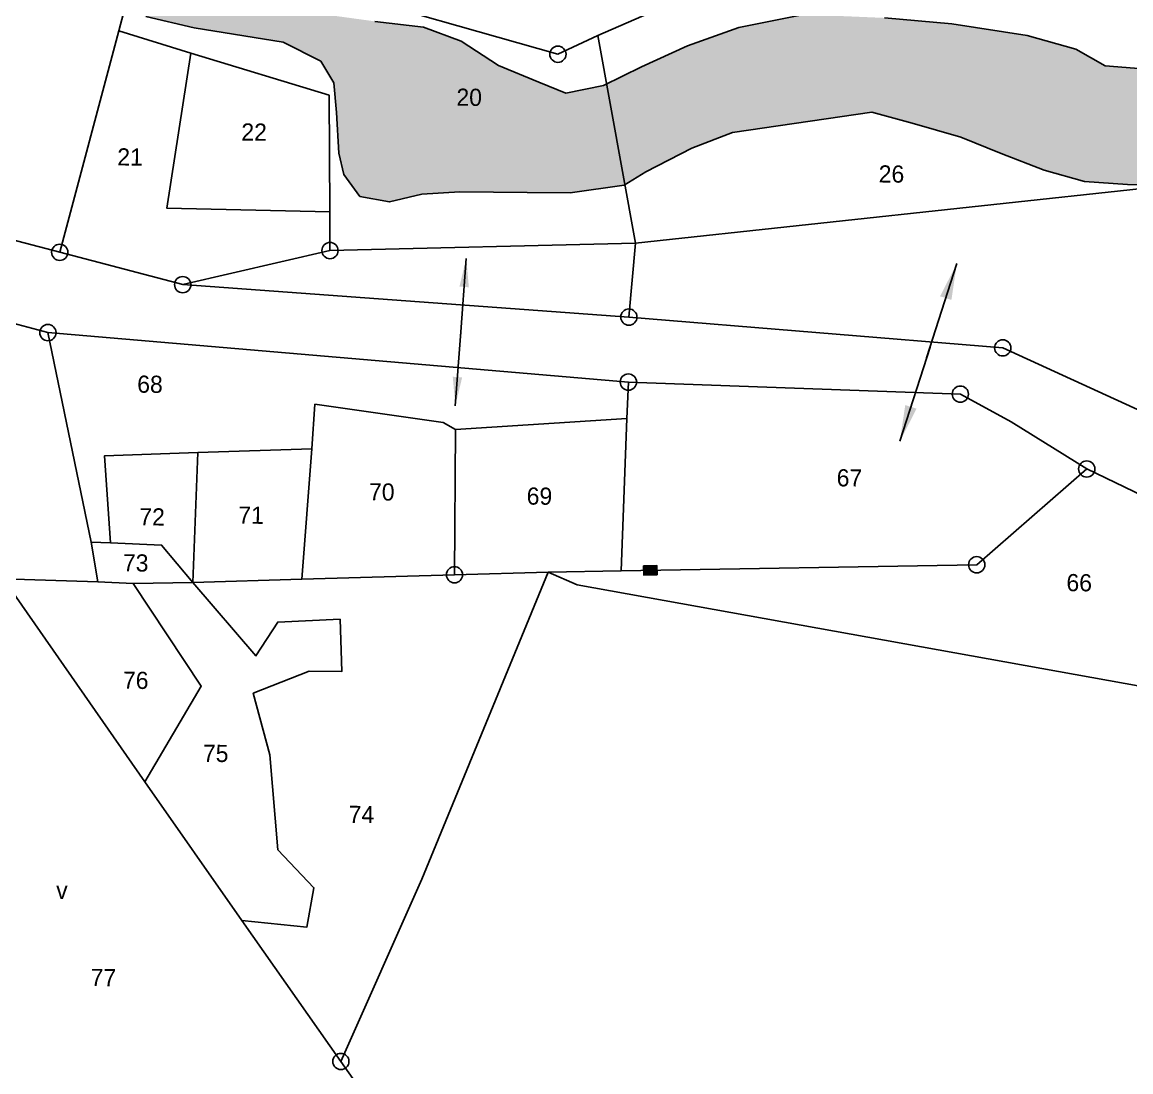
# Model space of a CAD drawing. Header units: metres. Extents: x 286169 to 288657, y 2015505 to 2018869.
# Drawn here: x 286927.6 to 287228.1, y 2017919.9 to 2018204.5 of the extents above; entities that cross this region are included whole.
import ezdxf
from ezdxf.enums import TextEntityAlignment as Align

# ---------------------------------------------------------------- set-up
doc = ezdxf.new("R2010")
doc.units = ezdxf.units.M
doc.header["$MEASUREMENT"] = 0
for name, color, linetype in [('POLY_HATCH', 12, 'Continuous'), ('POLY_PARCEL', 6, 'Continuous'), ('POLY_WATER', 4, 'Continuous'), ('SYM_ARROW', 1, 'Continuous'), ('SYM_STONE', 1, 'Continuous'), ('TEXT_MAPIN', 7, 'Continuous'), ('TEXT_PARCEL', 7, 'Continuous')]:
    doc.layers.add(name, color=color, linetype=linetype)
doc.styles.get("Standard").update_dxf_attribs({"font": 'arial.ttf'})
doc.styles.add('TEXT_MAP', font='', dxfattribs={"height": 1.8})
doc.styles.get('TEXT_MAP').set_extended_font_data('Kruti Dev 050')
doc.dimstyles.get("Standard").update_dxf_attribs({"dimtxt": 0.18, "dimasz": 0.18, "dimexe": 0.18, "dimexo": 0.0625, "dimgap": 0.09, "dimtad": 0, "dimtih": 1, "dimtoh": 1, "dimdec": 4, "dimzin": 0, "dimdsep": 46, "dimtxsty": 'Standard', "dimcen": 0.09, "dimadec": 0, "dimazin": 0, "dimtfac": 1, "dimtdec": 4, "dimtofl": 0, "dimtmove": 0, "dimatfit": 3, "dimfxl": 0, "dimtolj": 1, "dimtzin": 0, "dimarcsym": 0})

# ---------------------------------------------------------------- blocks, each defined once
blk = doc.blocks.new('STONE')
blk.add_circle((0, 0), 0.851)
blk = doc.blocks.new('STONESQUAREFILLED')
blk.add_hatch(color=256).paths.add_polyline_path([(0.7, -0.48), (0.7, 0.48), (-0.7, 0.48), (-0.7, -0.48)])
blk.add_lwpolyline([(-0.7, 0.48), (0.7, 0.48), (0.7, -0.48), (-0.7, -0.48)], close=True)
blk = doc.blocks.new('TEXTDOUBLEARROW')
for points in [[(-6.633, 0.014), (0.199, 0.014)], [(6.255, 0.014), (-0.578, 0.014)]]:
    blk.add_leader(points, dimstyle='Standard', override={"dimtxt": 2.5, "dimasz": 2.5, "dimexe": 1.25, "dimexo": 0.625, "dimgap": 0.625, "dimtad": 1, "dimtih": 0, "dimtoh": 0, "dimzin": 8, "dimcen": 2.5, "dimtofl": 1})
blk = doc.blocks.new('200')
at = {"layer": 'POLY_HATCH'}
h = blk.add_hatch(dxfattribs=at)
h.set_pattern_fill('ZIGZAG', color=256, scale=75.117771, style=0)
h.set_pattern_definition([(0, (286171.606, 2015453.449), (9.389721, 9.389721), [9.38972, -9.38972]), (90, (286180.996, 2015453.449), (-9.389721, 9.389721), [9.38972, -9.38972])])
h.paths.add_polyline_path([(287695.54, 2018118.17), (287699.08, 2018125.25), (287708.28, 2018131.61), (287718.18, 2018137.27), (287730.22, 2018145.05), (287743.66, 2018150.71), (287750.03, 2018155.66), (287750.03, 2018162.03), (287746.49, 2018169.81), (287742.95, 2018179), (287739.42, 2018198.81), (287732.34, 2018209.41), (287719.6, 2018210.12), (287706.86, 2018203.76), (287654.49, 2018174.05), (287625.47, 2018162.03), (287613.44, 2018155.66), (287593.63, 2018153.54), (287587.97, 2018157.78), (287586.55, 2018167.68), (287583.01, 2018174.05), (287573.1, 2018175.46), (287563.2, 2018173.34), (287551.16, 2018166.27), (287536.3, 2018161.32), (287526.39, 2018155.66), (287517.19, 2018151.42), (287507.29, 2018150.71), (287500.92, 2018154.95), (287496.67, 2018161.32), (287490.3, 2018172.63), (287481.1, 2018183.24), (287461.28, 2018203.76), (287442.88, 2018217.9), (287428.73, 2018227.8), (287422.36, 2018235.58), (287419.53, 2018243.37), (287418.82, 2018251.15), (287418.82, 2018259.63), (287416.7, 2018268.83), (287412.45, 2018275.9), (287398.3, 2018282.97), (287372.28, 2018275.61), (287342.55, 2018252.27), (287329.11, 2018242.37), (287311.42, 2018232.47), (287300.09, 2018224.69), (287285.23, 2018219.03), (287276.03, 2018216.2), (287271.08, 2018221.15), (287263.29, 2018221.15), (287258.34, 2018215.49), (287258.34, 2018210.54), (287257.63, 2018196.4), (287242.06, 2018187.91), (287232.15, 2018188.62), (287224.37, 2018192.86), (287211.63, 2018196.4), (287191.81, 2018199.23), (287174.12, 2018200.64), (287152.89, 2018201.35), (287135.9, 2018197.81), (287122.46, 2018192.86), (287110.43, 2018187.2), (287100.52, 2018182.25), (287090.61, 2018180.13), (287083.53, 2018182.96), (287072.92, 2018187.2), (287063.01, 2018193.57), (287053.1, 2018197.1), (287040.36, 2018198.52), (287012.76, 2018202.06), (286997.9, 2018207.71), (286990.82, 2018212.67), (286982.33, 2018220.45), (286976.67, 2018224.69), (286967.47, 2018229.64), (286951.19, 2018233.88), (286935.62, 2018237.42), (286898.82, 2018236.71), (286877.59, 2018233.18), (286866.26, 2018229.64), (286860.6, 2018226.1), (286860.6, 2018220.45), (286863.43, 2018212.67), (286867.68, 2018207.01), (286876.17, 2018205.59), (286886.79, 2018206.3), (286899.53, 2018207.01), (286908.02, 2018208.42), (286930.67, 2018211.96), (286943.41, 2018213.37), (286951.19, 2018211.96), (286968.18, 2018202.76), (286980.21, 2018199.23), (286992.94, 2018196.4), (287016.3, 2018192.86), (287026.21, 2018187.91), (287029.75, 2018182.25), (287030.45, 2018174.47), (287031.16, 2018163.86), (287032.58, 2018158.2), (287036.82, 2018152.54), (287044.61, 2018151.13), (287053.1, 2018153.25), (287063.01, 2018153.96), (287080.7, 2018153.96), (287092.02, 2018153.96), (287106.18, 2018156.08), (287111.84, 2018159.62), (287123.87, 2018165.98), (287134.49, 2018170.23), (287171.04, 2018175.88), (287181.66, 2018173.05), (287194.4, 2018169.51), (287205.01, 2018165.27), (287216.34, 2018161.02), (287226.95, 2018158.19), (287238.28, 2018157.49), (287249.6, 2018157.49), (287261.63, 2018159.61), (287273.66, 2018162.44), (287284.99, 2018168.1), (287296.31, 2018170.22), (287302.68, 2018169.51), (287306.92, 2018164.56), (287307.63, 2018158.19), (287307.63, 2018149.71), (287310.46, 2018141.93), (287314.71, 2018142.63), (287320.37, 2018149), (287324.62, 2018154.66), (287328.86, 2018158.9), (287333.82, 2018164.56), (287365.66, 2018182.95), (287382.65, 2018187.9), (287389.02, 2018189.32), (287423.7, 2018184.36), (287447.05, 2018170.93), (287455.54, 2018163.15), (287471.11, 2018141.93), (287483.85, 2018129.19), (287493.76, 2018121.41), (287506.5, 2018119.29), (287516.41, 2018120), (287527.02, 2018120.71), (287531.98, 2018118.59), (287534.1, 2018111.51), (287532.68, 2018103.73), (287531.27, 2018097.37), (287534.1, 2018094.54), (287543.3, 2018093.12), (287546.13, 2018094.54), (287551.09, 2018099.49), (287556.75, 2018103.73), (287566.65, 2018108.68), (287575.15, 2018111.51), (287586.47, 2018110.1), (287591.42, 2018106.56), (287594.96, 2018102.32), (287594.26, 2018094.54), (287591.42, 2018090.29), (287587.89, 2018088.17), (287584.35, 2018087.46), (287575.85, 2018085.34), (287565.95, 2018081.1), (287558.16, 2018076.85), (287553.21, 2018071.2), (287547.55, 2018066.24), (287544.72, 2018058.46), (287542.59, 2018051.39), (287541.18, 2018042.9), (287540.47, 2018035.83), (287541.18, 2018027.34), (287544.01, 2017994.1), (287555.41, 2018000.5), (287573.1, 2018025.25), (287592.21, 2018039.66), (287597.17, 2018046.74), (287604.95, 2018056.64), (287610.61, 2018066.54), (287615.57, 2018072.2), (287623.35, 2018078.56), (287641.75, 2018085.64), (287662.98, 2018091.3), (287675.01, 2018099.08), (287692, 2018110.39)])
h.paths.add_polyline_path([(287574.44, 2017934.69), (287577.27, 2017947.42), (287579.39, 2017958.74), (287580.81, 2017968.64), (287581.52, 2017979.95), (287577.98, 2017987.73), (287573.73, 2017984.2), (287569.49, 2017976.42), (287564.53, 2017970.76), (287560.99, 2017965.81), (287557.45, 2017960.86), (287548.25, 2017955.91), (287544.01, 2017955.2), (287534.81, 2017938.93), (287531.98, 2017931.86), (287531.27, 2017924.08), (287531.27, 2017919.13), (287534.1, 2017912.76), (287536.93, 2017907.81), (287541.18, 2017901.44), (287543.3, 2017893.66), (287544.01, 2017890.83), (287551.09, 2017888.71), (287556.04, 2017892.96), (287564.53, 2017905.69)])
for points in [[(287249.6, 2018157.49), (287238.28, 2018157.49), (287226.95, 2018158.19), (287216.34, 2018161.02), (287205.01, 2018165.27), (287194.4, 2018169.51), (287181.66, 2018173.05), (287171.04, 2018175.88), (287134.49, 2018170.23), (287123.87, 2018165.98), (287111.84, 2018159.62), (287106.18, 2018156.08), (287092.02, 2018153.96), (287080.7, 2018153.96), (287063.01, 2018153.96), (287053.1, 2018153.25), (287044.61, 2018151.13), (287036.82, 2018152.54), (287032.58, 2018158.2), (287031.16, 2018163.86), (287030.45, 2018174.47), (287029.75, 2018182.25), (287026.21, 2018187.91), (287016.3, 2018192.86), (286992.94, 2018196.4), (286980.21, 2018199.23)], [(287040.36, 2018198.52), (287053.1, 2018197.1), (287063.01, 2018193.57), (287072.92, 2018187.2), (287083.53, 2018182.96), (287090.61, 2018180.13), (287100.52, 2018182.25), (287110.43, 2018187.2), (287122.46, 2018192.86), (287135.9, 2018197.81), (287152.89, 2018201.35)], [(287174.12, 2018200.64), (287191.81, 2018199.23), (287211.63, 2018196.4), (287224.37, 2018192.86), (287232.15, 2018188.62), (287242.06, 2018187.91), (287257.63, 2018196.4), (287258.34, 2018210.54)]]:
    blk.add_lwpolyline(points, dxfattribs=at)
at = {"layer": 'POLY_PARCEL'}
for points in [[(286978.17, 2018215.04), (286973.12, 2018195.39)], [(287025.91, 2018207.59), (287088.46, 2018190.32), (287098.88, 2018195.38)], [(287098.88, 2018195.38), (287112.34, 2018201.29)], [(286973.12, 2018195.39), (286958.17, 2018137.14)], [(286973.12, 2018195.39), (286992.11, 2018189.77)], [(287109.31, 2018140.91), (287098.88, 2018195.38)], [(287028.96, 2018148.36), (286986.21, 2018148.95), (286992.11, 2018189.77)], [(286992.11, 2018189.77), (287028.51, 2018179.02), (287028.96, 2018148.36)], [(287245.41, 2018156.82), (287109.31, 2018140.91)], [(287028.96, 2018148.36), (287029.1, 2018138.23)], [(287029.1, 2018138.23), (287109.31, 2018140.91)], [(287109.31, 2018140.91), (287107.71, 2018121.47)], [(287029.1, 2018138.23), (286990.52, 2018128.93)], [(286967.12, 2018061.09), (286955.24, 2018116.02)], [(287107.46, 2018094.85), (287107.74, 2018104.41)], [(287062.46, 2018091.57), (287059.18, 2018093.36), (287025.52, 2018097.82), (287024.76, 2018086.15)], [(287107.46, 2018094.85), (287062.46, 2018091.57)], [(287106.26, 2018054.83), (287107.46, 2018094.85)], [(287062.46, 2018091.57), (287062.55, 2018053.39)], [(286994.85, 2018084.87), (286970.42, 2018083.83), (286972.21, 2018060.93)], [(286994.85, 2018084.87), (286993.92, 2018050.76)], [(287024.76, 2018086.15), (286994.85, 2018084.87)], [(287024.76, 2018086.15), (287022.53, 2018051.86)], [(287106.26, 2018054.83), (287199.61, 2018057.26), (287228.27, 2018082.68)], [(286972.21, 2018060.93), (286967.12, 2018061.09)], [(286967.12, 2018061.09), (286968.9, 2018050.67)], [(286993.92, 2018050.76), (286985.58, 2018060.5), (286972.21, 2018060.93)], [(287022.53, 2018051.86), (287062.55, 2018053.39)], [(287087.15, 2018054.33), (287054.68, 2017973.36), (287033.88, 2017925.33)], [(287062.55, 2018053.39), (287087.15, 2018054.33)], [(287087.15, 2018054.33), (287106.26, 2018054.83)], [(287261.7, 2018022.54), (287094.77, 2018051.01), (287087.15, 2018054.33)], [(286944.18, 2018051.27), (286981.75, 2017998.26)], [(286968.9, 2018050.67), (286944.18, 2018051.27)], [(286968.9, 2018050.67), (286978.18, 2018050.36)], [(286978.18, 2018050.36), (286993.92, 2018050.76)], [(286981.75, 2017998.26), (286996.35, 2018023.56), (286978.18, 2018050.36)], [(286993.92, 2018050.76), (287022.53, 2018051.86)], [(287007.57, 2017962.14), (287024.6, 2017960.47), (287026.39, 2017970.89), (287016.86, 2017980.72), (287014.47, 2018005.72), (287010.01, 2018021.8), (287024.6, 2018027.75), (287033.24, 2018027.75), (287032.64, 2018041.44), (287016.26, 2018040.55), (287010.6, 2018031.62), (286993.92, 2018050.76)], [(287007.57, 2017962.14), (286981.75, 2017998.26)], [(287033.88, 2017925.33), (287007.57, 2017962.14)], [(287072.59, 2017869.51), (287065.75, 2017880.97), (287033.88, 2017925.33)]]:
    blk.add_lwpolyline(points, dxfattribs=at)
at = {"layer": 'POLY_WATER'}
for points in [[(286924.94, 2018145.57), (286958.17, 2018137.14)], [(286958.17, 2018137.14), (286990.52, 2018128.93)], [(286990.52, 2018128.93), (287107.71, 2018121.47)], [(286955.24, 2018116.02), (286918.3, 2018125.54)], [(287107.71, 2018121.47), (287205.93, 2018114.28), (287242.57, 2018097.91)], [(287107.74, 2018104.41), (286955.24, 2018116.02)], [(287228.27, 2018082.68), (287208.32, 2018094.89), (287194.91, 2018102.03), (287107.74, 2018104.41)], [(287263.12, 2018066.31), (287228.27, 2018082.68)]]:
    blk.add_lwpolyline(points, dxfattribs=at)
at = {"layer": 'SYM_ARROW'}
for p, xscale, yscale, zscale, rotation in [((287063.71, 2018117.72), 3.009972642710456, 3.009972642710456, 3.009972642710456, 86.26644304865447), ((287186.67, 2018113.56), 3.801712451151799, 3.801712451151799, 3.801712451151799, 72.75877499949033)]:
    blk.add_blockref('TEXTDOUBLEARROW', p, dxfattribs=dict(at, xscale=xscale, yscale=yscale, zscale=zscale, rotation=rotation))
at = {"layer": 'SYM_STONE', "xscale": 2.503925708691277, "yscale": 2.503925708691277, "zscale": 2.503925708691277}
for p in [(287088.46, 2018190.32), (287029.1, 2018138.23), (286958.17, 2018137.14), (286990.52, 2018128.93), (287107.71, 2018121.47), (286955.24, 2018116.02), (287205.93, 2018114.28), (287107.74, 2018104.41), (287194.91, 2018102.03), (287228.27, 2018082.68), (287199.61, 2018057.26), (287062.55, 2018053.39), (287033.88, 2017925.33)]:
    blk.add_blockref('STONE', p, dxfattribs=at)
at = {"layer": 'SYM_STONE', "xscale": 2.503925708691277, "yscale": 2.503925708691277, "zscale": 2.503925708691277, "rotation": 1.493506799286522}
blk.add_blockref('STONESQUAREFILLED', (287113.95, 2018055.03), dxfattribs=at)
at = {"layer": 'TEXT_MAPIN', "style": 'TEXT_MAP'}
blk.add_text('v', height=4.51, dxfattribs=at).set_placement((286960.25, 2017969.61), align=Align.MIDDLE)
at = {"layer": 'TEXT_PARCEL', "style": 'TEXT_MAP'}
for s, p in [('20', (287065.28, 2018178.82)), ('22', (287008.9, 2018169.2)), ('21', (286976.4, 2018162.37)), ('26', (287176.31, 2018159.67)), ('68', (286982.17, 2018102.71)), ('67', (287166, 2018079.78)), ('70', (287043.27, 2018074.98)), ('69', (287084.67, 2018074.25)), ('72', (286983.03, 2018067.92)), ('71', (287009.01, 2018068.56)), ('73', (286978.84, 2018055.76)), ('66', (287226.56, 2018052.8)), ('76', (286979.13, 2018024.93)), ('75', (287000.29, 2018005.9)), ('74', (287038.7, 2017990.24)), ('77', (286971.34, 2017946.8))]:
    blk.add_text(s, height=4.507, dxfattribs=at).set_placement(p, align=Align.MIDDLE)

msp = doc.modelspace()

# ---------------------------------------------------------------- block references
at = {"xscale": 1.032536839166635, "yscale": 1.032536839166635, "zscale": 1.032536839166635, "rotation": 359.482446061383}
msp.add_blockref('200', (-28167.8, -62897.39), dxfattribs=at)

doc.saveas('drawing.dxf')
